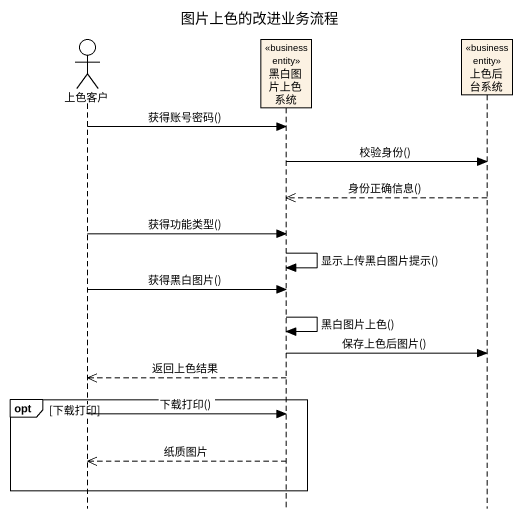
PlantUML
@startuml
title 图片上色的改进业务流程
hide footbox
actor 上色客户
participant 黑白图片上色系统 <<business entity>>
participant 上色后台系统 <<business entity>>

上色客户 -> 黑白图片上色系统 : 获得账号密码()
黑白图片上色系统 -> 上色后台系统 : 校验身份()
上色后台系统 -->> 黑白图片上色系统 : 身份正确信息()
上色客户 -> 黑白图片上色系统 : 获得功能类型()
黑白图片上色系统 -> 黑白图片上色系统 : 显示上传黑白图片提示()
上色客户 -> 黑白图片上色系统 : 获得黑白图片()
黑白图片上色系统 -> 黑白图片上色系统 : 黑白图片上色()
黑白图片上色系统 -> 上色后台系统 : 保存上色后图片()
黑白图片上色系统 -->> 上色客户 : 返回上色结果
opt 下载打印
  上色客户 -> 黑白图片上色系统 : 下载打印()
  黑白图片上色系统 -->> 上色客户 : 纸质图片
end
@enduml
